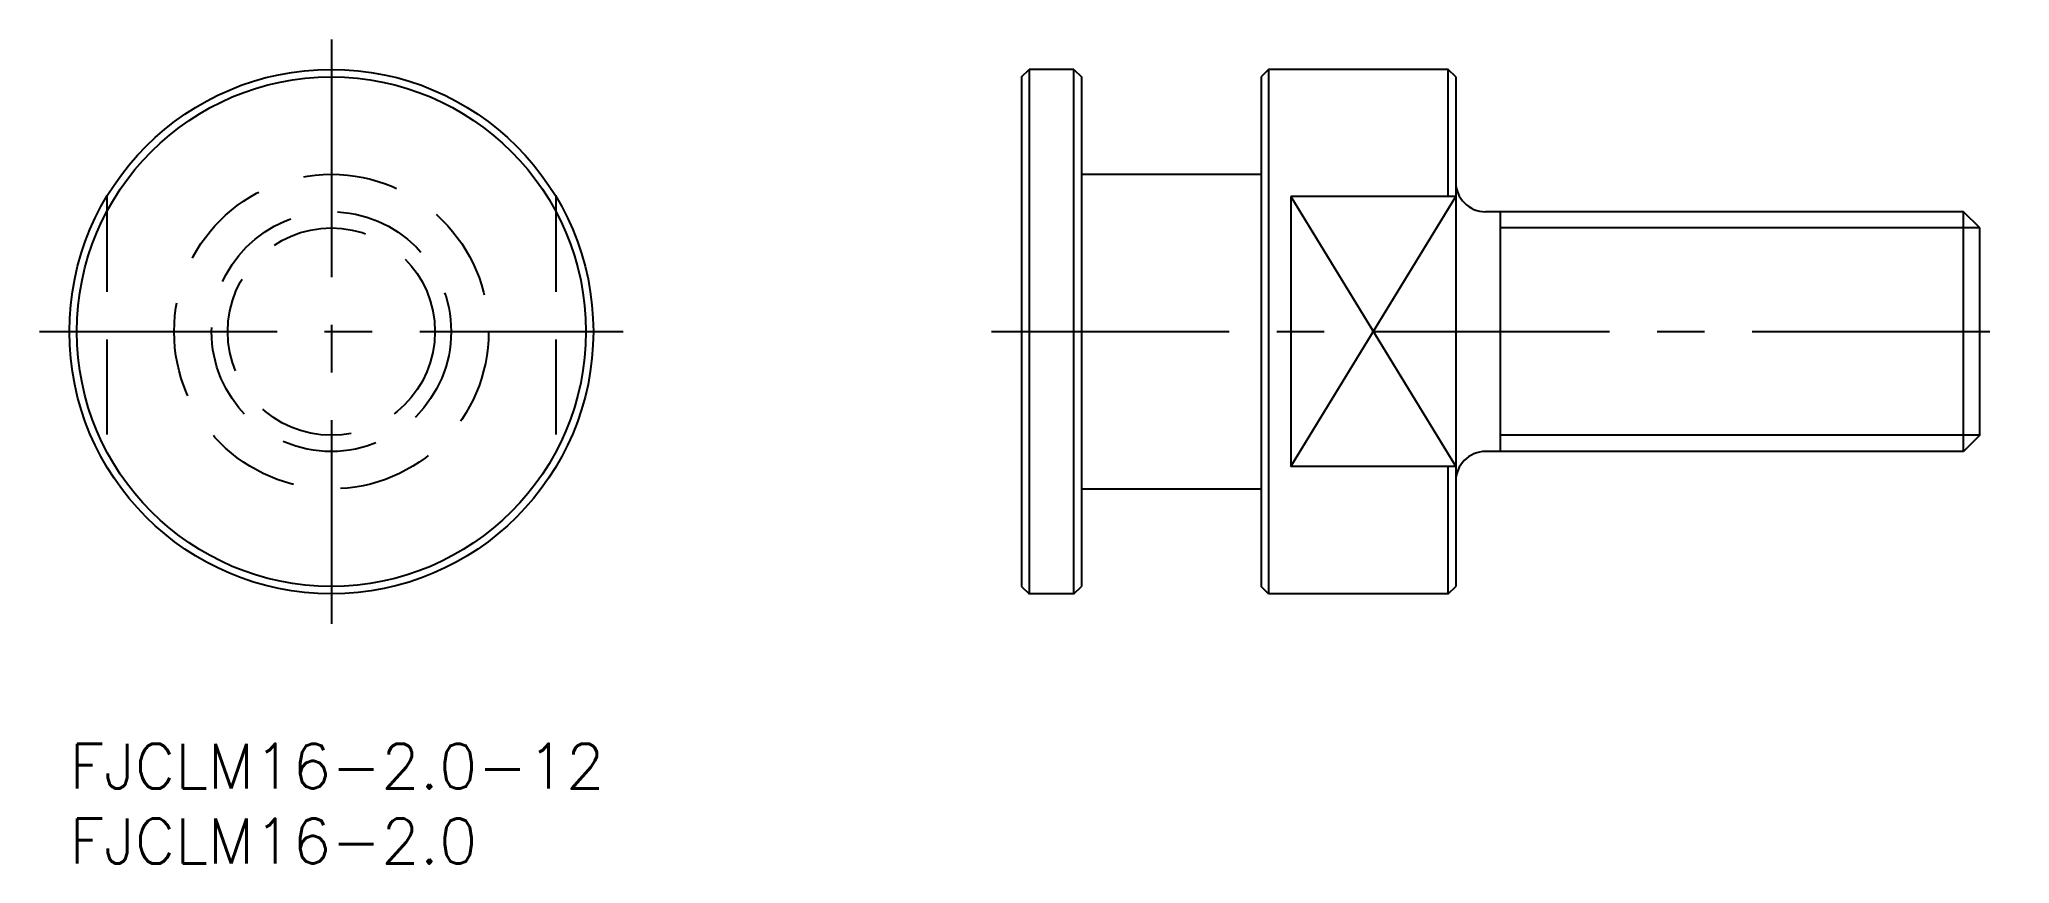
# Model space of a CAD drawing. Extents: x -2 to 130, y -8 to 47.
import ezdxf

# ---------------------------------------------------------------- set-up
doc = ezdxf.new("R2010")
doc.units = 0
doc.header["$LTSCALE"] = 0.5
doc.linetypes.add('CENTER', pattern=[50.8, 31.75, -6.35, 6.35, -6.35])
doc.linetypes.add('DASHED', pattern=[19.05, 12.7, -6.35])
for name, color, linetype in [('MSM_CENTER', 1, 'CENTER'), ('MSM_CONTINUOUS', 7, 'CONTINUOUS'), ('MSM_DASHED', 4, 'DASHED'), ('MSM_NARROW', 5, 'CONTINUOUS'), ('MSM_PART_NUMBER', 7, 'CONTINUOUS')]:
    doc.layers.add(name, color=color, linetype=linetype)
doc.styles.get("Standard").update_dxf_attribs({"font": 'txt.shx', "height": 3, "bigfont": 'bigfont.shx'})

# ---------------------------------------------------------------- blocks, each defined once
blk = doc.blocks.new('*U1')
at = {"layer": 'MSM_PART_NUMBER'}
blk.add_text('FJCLM16-2.0-12', height=3, dxfattribs=at).set_placement((0, -3))
blk = doc.blocks.new('*U2')
at = {"layer": 'MSM_PART_NUMBER'}
blk.add_text('FJCLM16-2.0', height=3, dxfattribs=at).set_placement((0, -8))

msp = doc.modelspace()

# ---------------------------------------------------------------- linework, layer by layer
at = {"layer": 'MSM_CENTER'}
for p, q in [((17.5, 47), (17.5, 8)), ((-2, 27.5), (37, 27.5)), ((61.6, 27.5), (129.6, 27.5))]:
    msp.add_line(p, q, dxfattribs=at)
at = {"layer": 'MSM_CONTINUOUS'}
for p, q in [((63.6, 44.5), (64.1, 45)), ((67.1, 45), (64.1, 45)), ((64.1, 45), (64.1, 10)), ((67.1, 45), (67.6, 44.5)), ((67.1, 10), (67.1, 45)), ((80.1, 45), (79.6, 44.5)), ((92.1, 45), (80.1, 45)), ((80.1, 45), (80.1, 10)), ((92.6, 44.5), (92.1, 45)), ((92.1, 36.51), (92.1, 45)), ((63.6, 44.5), (63.6, 10.5)), ((67.6, 44.5), (67.6, 10.5)), ((79.6, 44.5), (79.6, 10.5)), ((92.6, 44.5), (92.6, 10.5)), ((67.6, 38), (79.6, 38)), ((92.6, 36.51), (81.6, 36.51)), ((81.6, 36.51), (81.6, 18.49)), ((126.52, 35.5), (94.6, 35.5)), ((95.6, 19.5), (95.6, 35.5)), ((127.6, 34.42), (126.52, 35.5)), ((126.52, 19.5), (126.52, 35.5)), ((127.6, 20.58), (127.6, 34.42)), ((127.6, 20.58), (126.52, 19.5)), ((92.6, 18.49), (81.6, 18.49)), ((92.1, 10), (92.1, 18.49)), ((126.52, 19.5), (94.6, 19.5)), ((67.6, 17), (79.6, 17)), ((63.6, 10.5), (64.1, 10)), ((67.1, 10), (64.1, 10)), ((67.1, 10), (67.6, 10.5)), ((80.1, 10), (79.6, 10.5)), ((92.1, 10), (80.1, 10)), ((92.1, 10), (92.6, 10.5))]:
    msp.add_line(p, q, dxfattribs=at)
for radius in [17.5, 17]:
    msp.add_circle((17.5, 27.5), radius, dxfattribs=at)
for centre, start, end in [((94.6, 37.5), 180, 270), ((94.6, 17.5), 90, 180)]:
    msp.add_arc(centre, 2, start, end, dxfattribs=at)
at = {"layer": 'MSM_DASHED'}
for p, q in [((2.5, 36.51), (2.5, 18.49)), ((32.5, 36.51), (32.5, 18.49))]:
    msp.add_line(p, q, dxfattribs=at)
for radius in [10.5, 8, 6.92]:
    msp.add_circle((17.5, 27.5), radius, dxfattribs=at)
at = {"layer": 'MSM_NARROW'}
for p, q in [((81.6, 36.51), (92.6, 18.49)), ((81.6, 18.49), (92.6, 36.51)), ((127.6, 34.42), (95.6, 34.42)), ((127.6, 20.58), (95.6, 20.58))]:
    msp.add_line(p, q, dxfattribs=at)

# ---------------------------------------------------------------- block references
at = {"layer": 'MSM_CONTINUOUS'}
for name in ['*U1', '*U2']:
    msp.add_blockref(name, (0, 0), dxfattribs=at)

doc.saveas('drawing.dxf')
